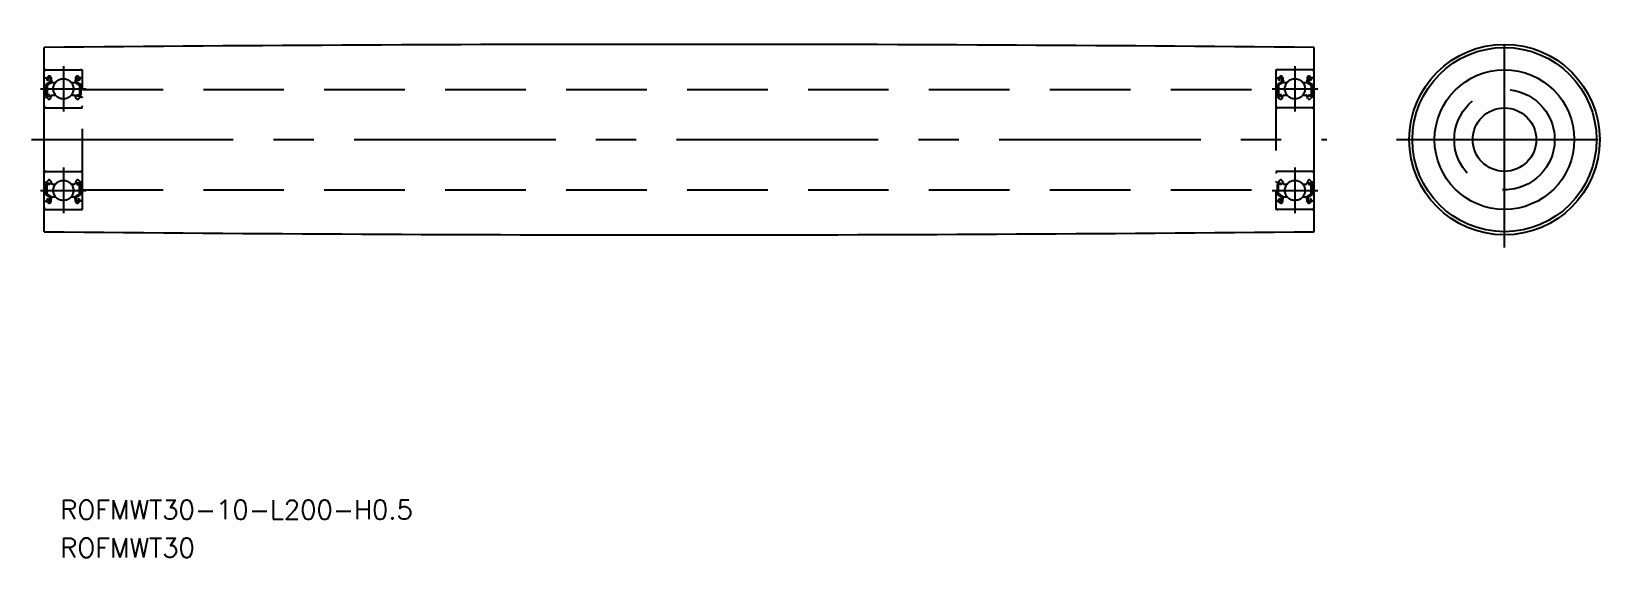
# Model space of a CAD drawing. Extents: x -2 to 247, y -66 to 17.
import ezdxf

# ---------------------------------------------------------------- set-up
doc = ezdxf.new("R2010")
doc.units = 0
doc.linetypes.add('CENTER', pattern=[50.8, 31.75, -6.35, 6.35, -6.35])
doc.linetypes.add('DASHED', pattern=[19.05, 12.7, -6.35])
doc.layers.get('0').update_dxf_attribs({"linetype": 'CONTINUOUS'})
doc.layers.add('CENTER', color=1, linetype='CONTINUOUS')
doc.styles.get("Standard").update_dxf_attribs({"font": 'txt.shx', "height": 3, "bigfont": 'bigfont.shx'})

msp = doc.modelspace()

# ---------------------------------------------------------------- linework, layer by layer
at = {"color": 7, "linetype": 'CONTINUOUS'}
for p, q in [((0, -14.5), (0, 14.5)), ((200, -14.5), (200, 14.5))]:
    msp.add_line(p, q, dxfattribs=at)
at = {"color": 3, "linetype": 'DASHED'}
for p, q in [((0, 11), (6, 11)), ((6, -11), (6, 11)), ((200, 11), (194, 11)), ((194, 11), (194, -11)), ((0.1, 9.69998), (0.41, 9.69998)), ((0.232, 8.66098), (0.232, 7.04999)), ((0.93202, 9.09796), (0.23202, 8.66095)), ((0.41, 9.69998), (0.572, 9.89299)), ((0.56301, 9.28897), (0.42202, 9.42996)), ((0.432, 8.54999), (0.432, 7.04999)), ((1.13201, 8.98695), (0.43201, 8.54996)), ((0.563, 9.57098), (0.726, 9.76497)), ((0.563, 9.28897), (0.705, 9.42998)), ((0.70502, 9.42998), (0.56302, 9.57097)), ((0.899, 9.70998), (0.932, 9.09795)), ((1.098, 9.72794), (1.15301, 9.09094)), ((1.132, 9.334), (1.132, 8.987)), ((1.253, 8.99998), (1.76706, 8.99997)), ((4.23294, 8.99997), (4.74699, 8.99998)), ((4.90199, 9.72794), (4.84699, 9.09096)), ((4.86798, 8.98697), (5.56798, 8.54999)), ((4.868, 9.334), (4.868, 8.98698)), ((5.101, 9.70996), (5.06799, 9.09795)), ((5.06799, 9.09796), (5.76799, 8.66095)), ((5.437, 9.57098), (5.274, 9.76498)), ((5.29498, 9.42998), (5.43698, 9.57097)), ((5.43699, 9.28899), (5.29499, 9.42999)), ((5.59, 9.69998), (5.428, 9.89299)), ((5.43699, 9.28897), (5.57798, 9.42996)), ((5.568, 8.54999), (5.568, 7.04999)), ((5.9, 9.69998), (5.59, 9.69998)), ((5.768, 8.66098), (5.768, 7.04999)), ((6, 7.9), (194, 7.9)), ((194.1, 9.69998), (194.41, 9.69998)), ((194.232, 8.66098), (194.232, 7.04999)), ((194.93202, 9.09796), (194.23202, 8.66095)), ((194.41, 9.69998), (194.572, 9.89299)), ((194.56301, 9.28897), (194.42202, 9.42996)), ((194.432, 8.54999), (194.432, 7.04999)), ((195.13201, 8.98695), (194.43201, 8.54996)), ((194.563, 9.57098), (194.726, 9.76497)), ((194.563, 9.28897), (194.705, 9.42998)), ((194.70502, 9.42998), (194.56302, 9.57097)), ((194.899, 9.70998), (194.932, 9.09795)), ((195.098, 9.72794), (195.15301, 9.09094)), ((195.132, 9.334), (195.132, 8.987)), ((195.253, 8.99998), (195.76706, 8.99997)), ((198.23294, 8.99997), (198.74699, 8.99998)), ((198.90199, 9.72794), (198.84699, 9.09096)), ((198.86798, 8.98697), (199.56798, 8.54999)), ((198.868, 9.334), (198.868, 8.98698)), ((199.101, 9.70996), (199.06799, 9.09795)), ((199.06799, 9.09796), (199.76799, 8.66095)), ((199.437, 9.57098), (199.274, 9.76498)), ((199.29498, 9.42998), (199.43698, 9.57097)), ((199.43699, 9.28899), (199.29499, 9.42999)), ((199.59, 9.69998), (199.428, 9.89299)), ((199.43699, 9.28897), (199.57798, 9.42996)), ((199.568, 8.54999), (199.568, 7.04999)), ((199.9, 9.69998), (199.59, 9.69998)), ((199.768, 8.66098), (199.768, 7.04999)), ((0, 5), (6, 5)), ((0.1, 6.7), (0.35, 6.7)), ((0.35, 6.7), (0.584, 6.42099)), ((0.882, 7.04999), (0.432, 7.04999)), ((0.432, 6.84999), (0.882, 6.84999)), ((0.737, 6.34999), (0.773, 6.34999)), ((0.882, 6.84999), (0.882, 7.04997)), ((0.96099, 6.48198), (1.12499, 6.93396)), ((1.219, 7), (1.76706, 7)), ((4.23294, 7), (4.781, 7)), ((5.039, 6.48199), (4.87501, 6.93396)), ((5.118, 7.04999), (5.568, 7.04999)), ((5.118, 6.84999), (5.118, 7.04997)), ((5.568, 6.84999), (5.118, 6.84999)), ((5.263, 6.34999), (5.227, 6.34999)), ((5.65, 6.7), (5.416, 6.42099)), ((5.9, 6.7), (5.65, 6.7)), ((200, 5), (194, 5)), ((194.1, 6.7), (194.35, 6.7)), ((194.35, 6.7), (194.584, 6.42099)), ((194.882, 7.04999), (194.432, 7.04999)), ((194.432, 6.84999), (194.882, 6.84999)), ((194.737, 6.34999), (194.773, 6.34999)), ((194.882, 6.84999), (194.882, 7.04997)), ((194.96099, 6.48198), (195.12499, 6.93396)), ((195.219, 7), (195.76706, 7)), ((198.23294, 7), (198.781, 7)), ((199.039, 6.48199), (198.87501, 6.93396)), ((199.118, 7.04999), (199.568, 7.04999)), ((199.118, 6.84999), (199.118, 7.04997)), ((199.568, 6.84999), (199.118, 6.84999)), ((199.263, 6.34999), (199.227, 6.34999)), ((199.65, 6.7), (199.416, 6.42099)), ((199.9, 6.7), (199.65, 6.7)), ((0, -5), (6, -5)), ((0.1, -6.7), (0.35, -6.7)), ((0.232, -8.66098), (0.232, -7.04999)), ((0.35, -6.7), (0.584, -6.42099)), ((0.432, -6.84999), (0.882, -6.84999)), ((0.432, -8.54999), (0.432, -7.04999)), ((0.882, -7.04999), (0.432, -7.04999)), ((0.737, -6.34999), (0.773, -6.34999)), ((0.882, -6.84999), (0.882, -7.04997)), ((0.96099, -6.48198), (1.12499, -6.93396)), ((1.219, -7), (1.76706, -7)), ((4.23294, -7), (4.781, -7)), ((5.039, -6.48199), (4.87501, -6.93396)), ((5.568, -6.84999), (5.118, -6.84999)), ((5.118, -6.84999), (5.118, -7.04997)), ((5.118, -7.04999), (5.568, -7.04999)), ((5.263, -6.34999), (5.227, -6.34999)), ((5.65, -6.7), (5.416, -6.42099)), ((5.568, -8.54999), (5.568, -7.04999)), ((5.9, -6.7), (5.65, -6.7)), ((5.768, -8.66098), (5.768, -7.04999)), ((200, -5), (194, -5)), ((194.1, -6.7), (194.35, -6.7)), ((194.232, -8.66098), (194.232, -7.04999)), ((194.35, -6.7), (194.584, -6.42099)), ((194.432, -6.84999), (194.882, -6.84999)), ((194.432, -8.54999), (194.432, -7.04999)), ((194.882, -7.04999), (194.432, -7.04999)), ((194.737, -6.34999), (194.773, -6.34999)), ((194.882, -6.84999), (194.882, -7.04997)), ((194.96099, -6.48198), (195.12499, -6.93396)), ((195.219, -7), (195.76706, -7)), ((198.23294, -7), (198.781, -7)), ((199.039, -6.48199), (198.87501, -6.93396)), ((199.568, -6.84999), (199.118, -6.84999)), ((199.118, -6.84999), (199.118, -7.04997)), ((199.118, -7.04999), (199.568, -7.04999)), ((199.263, -6.34999), (199.227, -6.34999)), ((199.65, -6.7), (199.416, -6.42099)), ((199.568, -8.54999), (199.568, -7.04999)), ((199.9, -6.7), (199.65, -6.7)), ((199.768, -8.66098), (199.768, -7.04999)), ((0.1, -9.69998), (0.41, -9.69998)), ((0.93202, -9.09796), (0.23202, -8.66095)), ((0.41, -9.69998), (0.572, -9.89299)), ((0.56301, -9.28897), (0.42202, -9.42996)), ((1.13201, -8.98695), (0.43201, -8.54996)), ((0.563, -9.28897), (0.705, -9.42998)), ((0.563, -9.57098), (0.726, -9.76497)), ((0.70502, -9.42998), (0.56302, -9.57097)), ((0.899, -9.70998), (0.932, -9.09795)), ((1.098, -9.72794), (1.15301, -9.09094)), ((1.132, -9.334), (1.132, -8.987)), ((1.253, -8.99998), (1.76706, -8.99997)), ((4.23294, -8.99997), (4.74699, -8.99998)), ((4.90199, -9.72794), (4.84699, -9.09096)), ((4.86798, -8.98697), (5.56798, -8.54999)), ((4.868, -9.334), (4.868, -8.98698)), ((5.06799, -9.09796), (5.76799, -8.66095)), ((5.101, -9.70996), (5.06799, -9.09795)), ((5.437, -9.57098), (5.274, -9.76498)), ((5.29498, -9.42998), (5.43698, -9.57097)), ((5.43699, -9.28899), (5.29499, -9.42999)), ((5.59, -9.69998), (5.428, -9.89299)), ((5.43699, -9.28897), (5.57798, -9.42996)), ((5.9, -9.69998), (5.59, -9.69998)), ((6, -7.9), (194, -7.9)), ((194.1, -9.69998), (194.41, -9.69998)), ((194.93202, -9.09796), (194.23202, -8.66095)), ((194.41, -9.69998), (194.572, -9.89299)), ((194.56301, -9.28897), (194.42202, -9.42996)), ((195.13201, -8.98695), (194.43201, -8.54996)), ((194.563, -9.28897), (194.705, -9.42998)), ((194.563, -9.57098), (194.726, -9.76497)), ((194.70502, -9.42998), (194.56302, -9.57097)), ((194.899, -9.70998), (194.932, -9.09795)), ((195.098, -9.72794), (195.15301, -9.09094)), ((195.132, -9.334), (195.132, -8.987)), ((195.253, -8.99998), (195.76706, -8.99997)), ((198.23294, -8.99997), (198.74699, -8.99998)), ((198.90199, -9.72794), (198.84699, -9.09096)), ((198.86798, -8.98697), (199.56798, -8.54999)), ((198.868, -9.334), (198.868, -8.98698)), ((199.06799, -9.09796), (199.76799, -8.66095)), ((199.101, -9.70996), (199.06799, -9.09795)), ((199.437, -9.57098), (199.274, -9.76498)), ((199.29498, -9.42998), (199.43698, -9.57097)), ((199.43699, -9.28899), (199.29499, -9.42999)), ((199.59, -9.69998), (199.428, -9.89299)), ((199.43699, -9.28897), (199.57798, -9.42996)), ((199.9, -9.69998), (199.59, -9.69998)), ((0, -11), (6, -11)), ((200, -11), (194, -11))]:
    msp.add_line(p, q, dxfattribs=at)
at = {"color": 7, "linetype": 'CONTINUOUS'}
for radius in [15, 14.5, 11, 5]:
    msp.add_circle((230, 0), radius, dxfattribs=at)
at = {"color": 3, "linetype": 'DASHED'}
for centre, radius in [((3, 8), 1.5875), ((197, 8), 1.5875), ((230, 0), 7.9), ((3, -8), 1.5875), ((197, -8), 1.5875)]:
    msp.add_circle(centre, radius, dxfattribs=at)
at = {"color": 7, "linetype": 'CONTINUOUS'}
for centre, start, end in [((100, -9985.25), 89.427046979, 90.572953021), ((100, 9985.25), 269.427046979, 270.572953021)]:
    msp.add_arc(centre, 10000.25, start, end, dxfattribs=at)
at = {"color": 3, "linetype": 'DASHED'}
for centre, radius, start, end in [((0.3, 10.7), 0.3, 90, 180), ((0.801, 9.70198), 0.29813, 5.00049, 140.17136), ((5.199, 9.70198), 0.29813, 39.82861, 174.99974), ((5.7, 10.7), 0.3, 0, 90), ((194.3, 10.7), 0.3, 90, 180), ((194.801, 9.70198), 0.29813, 5.00049, 140.17136), ((199.199, 9.70198), 0.29813, 39.82861, 174.99974), ((199.7, 10.7), 0.3, 0, 90), ((0.1, 9.79999), 0.10001, 180.00005, 270.00003), ((0.563, 9.571), 0.20013, 139.86482, 225.00006), ((0.801, 9.70198), 0.09832, 4.66455, 139.97394), ((1.253, 9.09999), 0.10042, 185.14438, 270.00003), ((4.747, 9.09999), 0.1004, 269.99948, 354.85568), ((5.199, 9.70198), 0.09833, 40.02637, 175.33574), ((5.437, 9.571), 0.20012, 314.99673, 40.13525), ((5.9, 9.79999), 0.1, 269.99948, 359.99126), ((194.1, 9.79999), 0.10001, 180.00005, 270.00003), ((194.563, 9.571), 0.20013, 139.86482, 225.00006), ((194.801, 9.70198), 0.09832, 4.66455, 139.97394), ((195.253, 9.09999), 0.10042, 185.14438, 270.00003), ((198.747, 9.09999), 0.1004, 269.99948, 354.85568), ((199.199, 9.70198), 0.09833, 40.02637, 175.33574), ((199.437, 9.571), 0.20012, 314.99673, 40.13525), ((199.9, 9.79999), 0.1, 269.99948, 359.99126), ((0.1, 6.59999), 0.1, 89.99951, 180.00005), ((0.3, 5.3), 0.3, 180, 270), ((0.432, 7.04999), 0.20001, 180.00005, 270.00003), ((0.737, 6.54999), 0.20013, 220.13838, 270.00003), ((0.773, 6.54999), 0.2, 270.00003, 340.11166), ((1.219, 6.89999), 0.1, 89.99951, 160.11572), ((4.781, 6.89999), 0.09999, 19.88452, 90.00024), ((5.227, 6.54999), 0.20001, 199.88831, 269.99976), ((5.263, 6.54999), 0.20013, 269.99976, 319.86147), ((5.568, 7.04999), 0.2, 269.99976, 359.99563), ((5.7, 5.3), 0.3, 270, 0), ((5.9, 6.59999), 0.09999, 359.99126, 90.00024), ((194.1, 6.59999), 0.1, 89.99951, 180.00005), ((194.3, 5.3), 0.3, 180, 270), ((194.432, 7.04999), 0.20001, 180.00005, 270.00003), ((194.737, 6.54999), 0.20013, 220.13838, 270.00003), ((194.773, 6.54999), 0.2, 270.00003, 340.11166), ((195.219, 6.89999), 0.1, 89.99951, 160.11572), ((198.781, 6.89999), 0.09999, 19.88452, 90.00024), ((199.227, 6.54999), 0.20001, 199.88831, 269.99976), ((199.263, 6.54999), 0.20013, 269.99976, 319.86147), ((199.568, 7.04999), 0.2, 269.99976, 359.99563), ((199.7, 5.3), 0.3, 270, 0), ((199.9, 6.59999), 0.09999, 359.99126, 90.00024), ((0.3, -5.3), 0.3, 90, 180), ((0.1, -6.59999), 0.1, 179.99995, 270.00049), ((0.432, -7.04999), 0.20001, 89.99997, 179.99995), ((0.737, -6.54999), 0.20013, 89.99997, 139.86162), ((0.773, -6.54999), 0.2, 19.88834, 89.99997), ((1.219, -6.89999), 0.1, 199.88428, 270.00049), ((4.781, -6.89999), 0.09999, 269.99976, 340.11548), ((5.227, -6.54999), 0.20001, 90.00024, 160.11169), ((5.263, -6.54999), 0.20013, 40.13853, 90.00024), ((5.568, -7.04999), 0.2, 0.00437, 90.00024), ((5.7, -5.3), 0.3, 0, 90), ((5.9, -6.59999), 0.09999, 269.99976, 0.00874), ((194.3, -5.3), 0.3, 90, 180), ((194.1, -6.59999), 0.1, 179.99995, 270.00049), ((194.432, -7.04999), 0.20001, 89.99997, 179.99995), ((194.737, -6.54999), 0.20013, 89.99997, 139.86162), ((194.773, -6.54999), 0.2, 19.88834, 89.99997), ((195.219, -6.89999), 0.1, 199.88428, 270.00049), ((198.781, -6.89999), 0.09999, 269.99976, 340.11548), ((199.227, -6.54999), 0.20001, 90.00024, 160.11169), ((199.263, -6.54999), 0.20013, 40.13853, 90.00024), ((199.568, -7.04999), 0.2, 0.00437, 90.00024), ((199.7, -5.3), 0.3, 0, 90), ((199.9, -6.59999), 0.09999, 269.99976, 0.00874), ((0.1, -9.79999), 0.10001, 89.99997, 179.99995), ((0.563, -9.571), 0.20013, 134.99994, 220.13518), ((0.801, -9.70198), 0.29813, 219.82864, 354.99951), ((0.801, -9.70198), 0.09832, 220.02606, 355.33545), ((1.253, -9.09999), 0.10042, 89.99997, 174.85562), ((4.747, -9.09999), 0.1004, 5.14432, 90.00052), ((5.199, -9.70198), 0.29813, 185.00026, 320.17139), ((5.199, -9.70198), 0.09833, 184.66426, 319.97363), ((5.437, -9.571), 0.20012, 319.86475, 45.00327), ((5.9, -9.79999), 0.1, 0.00874, 90.00052), ((194.1, -9.79999), 0.10001, 89.99997, 179.99995), ((194.563, -9.571), 0.20013, 134.99994, 220.13518), ((194.801, -9.70198), 0.29813, 219.82864, 354.99951), ((194.801, -9.70198), 0.09832, 220.02606, 355.33545), ((195.253, -9.09999), 0.10042, 89.99997, 174.85562), ((198.747, -9.09999), 0.1004, 5.14432, 90.00052), ((199.199, -9.70198), 0.29813, 185.00026, 320.17139), ((199.199, -9.70198), 0.09833, 184.66426, 319.97363), ((199.437, -9.571), 0.20012, 319.86475, 45.00327), ((199.9, -9.79999), 0.1, 0.00874, 90.00052), ((0.3, -10.7), 0.3, 180, 270), ((5.7, -10.7), 0.3, 270, 0), ((194.3, -10.7), 0.3, 180, 270), ((199.7, -10.7), 0.3, 270, 0)]:
    msp.add_arc(centre, radius, start, end, dxfattribs=at)
at = {"layer": 'CENTER', "color": 1, "linetype": 'CENTER'}
for p, q in [((230, -17), (230, 17)), ((3, 11.5875), (3, 4.4125)), ((197, 11.5875), (197, 4.4125)), ((-0.5875, 8), (6.5875, 8)), ((193.4125, 8), (200.5875, 8)), ((-2, 0), (202, 0)), ((213, 0), (247, 0)), ((3, -4.4125), (3, -11.5875)), ((197, -4.4125), (197, -11.5875)), ((-0.5875, -8), (6.5875, -8)), ((193.4125, -8), (200.5875, -8))]:
    msp.add_line(p, q, dxfattribs=at)

# ---------------------------------------------------------------- texts
at = {"color": 7, "linetype": 'CONTINUOUS'}
for s, p in [('ROFMWT30-10-L200-H0.5', (2.50147, -59.77145)), ('ROFMWT30', (2.50147, -65.77145))]:
    msp.add_text(s, height=3, dxfattribs=at).set_placement(p)

doc.saveas('drawing.dxf')
